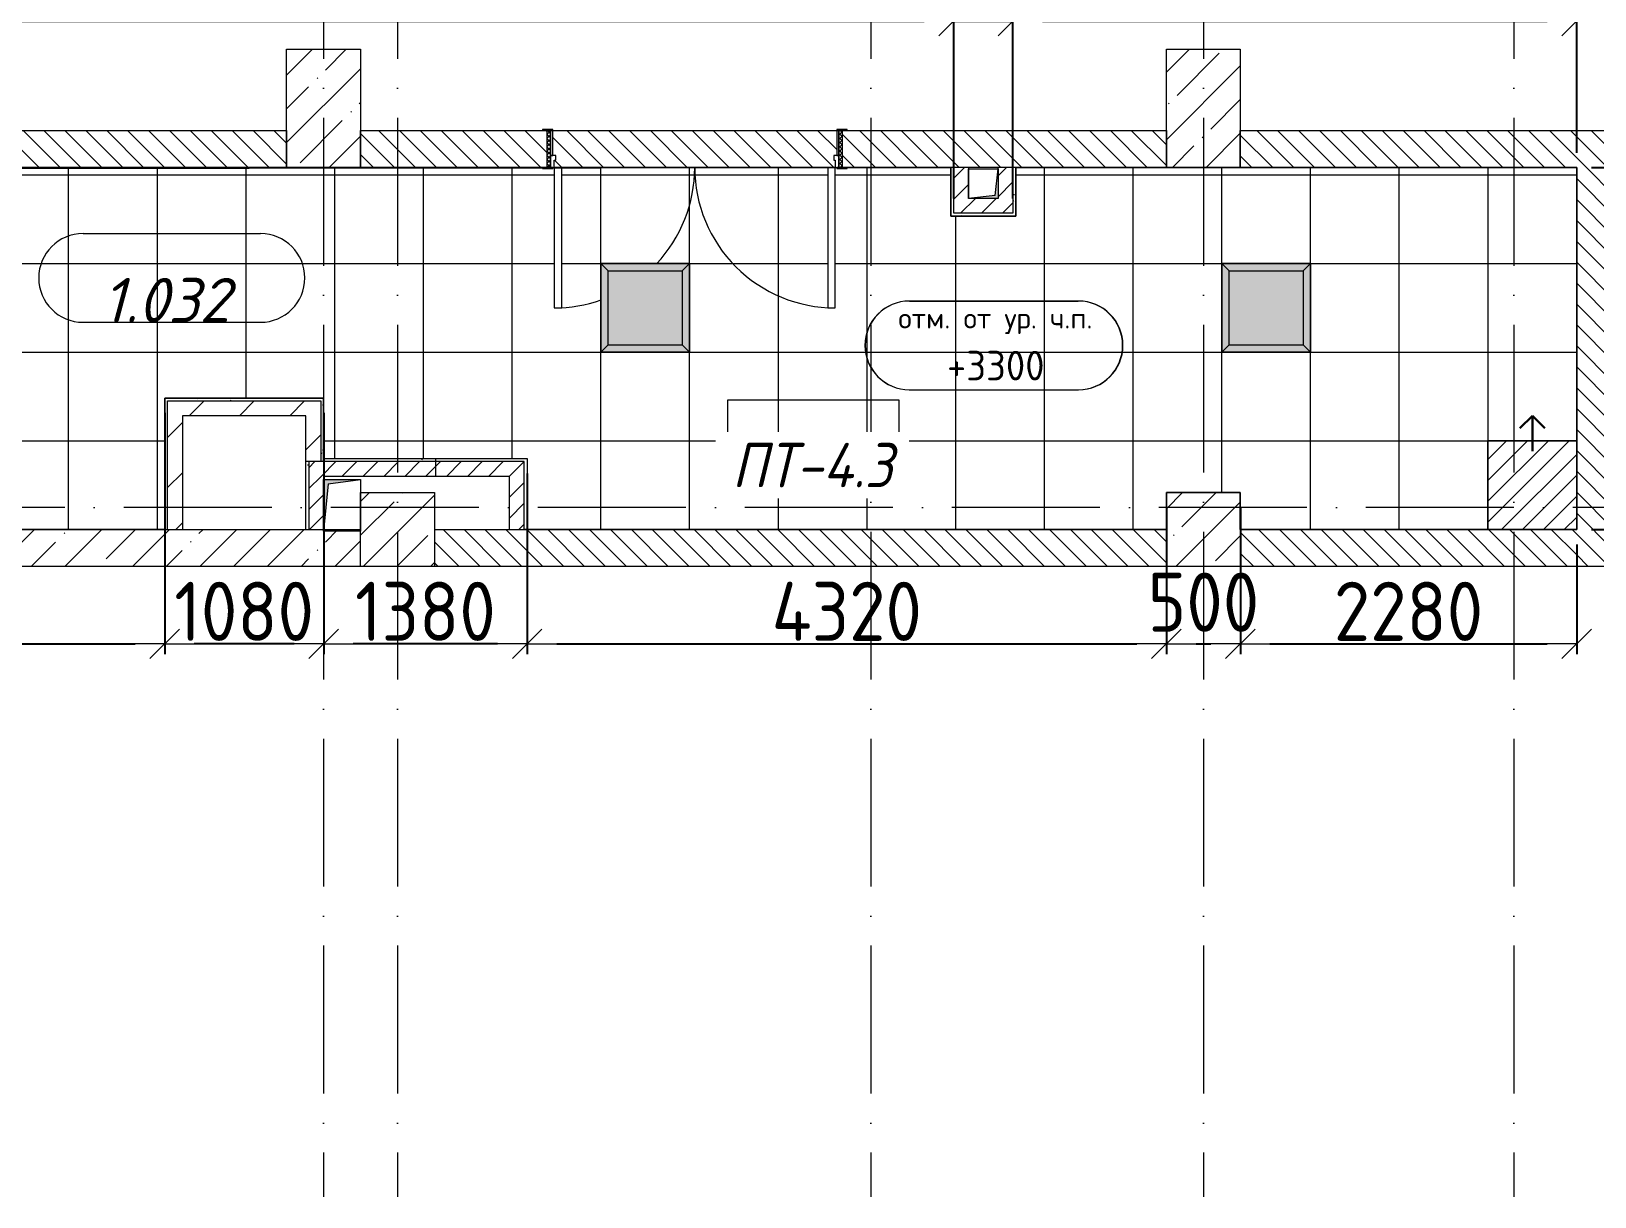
# Model space of a CAD drawing. Header units: millimetres. Extents: x -537608 to 253996, y -217170 to 186033.
# Drawn here: x 238101 to 248676, y 104415 to 112301 of the extents above; entities that cross this region are included whole.
import ezdxf

# ---------------------------------------------------------------- set-up
doc = ezdxf.new("R2010")
doc.units = ezdxf.units.MM
doc.linetypes.add('50_200_ШТРИХ_1Т_ш5_п1_п1_', pattern=[1400, 1000, -200, 0, -200])
doc.linetypes.add('IMPORT-Разомкнутая', pattern=[211666.660309, 126999.998093, -84666.662216])
for name, color, linetype, lineweight, true_color in [('A-AREA-IDEN-1', 7, 'Continuous', 9, 0xaaaaaa), ('A-DETL-4', 1, 'Continuous', 30, 0xff0000), ('A-DETL-6', 7, 'Continuous', 9, 0x0070df), ('A-DETL-GENF-1', 7, 'Continuous', 9, 0xffffff), ('A-DETL-GENF-2', 1, 'Continuous', 5, 0xff0000), ('I-WALL-2', 7, 'Continuous', 5, 0x787878), ('M-EQPM-1', 7, 'Continuous', 9, 0xaaaaaa), ('M-EQPM-2', 7, 'Continuous', 9, 0xe2e2e2), ('Оси-3', 7, '50_200_ШТРИХ_1Т_ш5_п1_п1_', 9, 0xaaaaaa)]:
    doc.layers.add(name, color=color, linetype=linetype, lineweight=lineweight, true_color=true_color)
for name, color, linetype, lineweight in [('A-CLNG-IDEN', 7, 'Continuous', 9), ('A-CLNG-PATT', 7, 'Continuous', 9), ('A-DETL-1', 7, 'IMPORT-Разомкнутая', 5), ('A-DETL-5', 7, '50_200_ШТРИХ_1Т_ш5_п1_п1_', 5), ('A-DOOR', 7, 'Continuous', 9), ('A-DOOR-1', 7, 'Continuous', 5), ('A-DOOR-FRAM', 7, 'Continuous', 9), ('A-DOOR-FRAM-1', 7, 'Continuous', 5), ('A-WALL', 7, 'Continuous', 5), ('A-WALL-FNSH-1', 7, 'Continuous', 5), ('I-WALL', 7, 'Continuous', 5), ('S-COLS', 7, 'Continuous', 9), ('S-COLS-1', 7, 'Continuous', 5), ('Размеры', 7, 'Continuous', 15)]:
    doc.layers.add(name, color=color, linetype=linetype, lineweight=lineweight)
doc.styles.add('GOST Common', font='', dxfattribs={"height": 300})
doc.styles.add('ISOCPEUR', font='isocpeur.ttf', dxfattribs={"height": 0.7})
doc.styles.add('ISOCPEUR_I', font='isocpeui.ttf', dxfattribs={"height": 300})
doc.styles.add('ISOCPEUR_I_1', font='isocpeui.ttf', dxfattribs={"width": 0.9, "height": 500})
doc.styles.add('СПДС', font='isocpeur.ttf', dxfattribs={"width": 0.9})
doc.styles.get('GOST Common').set_extended_font_data('GOST Common')
doc.dimstyles.new('Больше Размера А3', dxfattribs={"dimtxt": 400, "dimasz": 200, "dimexe": 70, "dimexo": 100, "dimgap": 20, "dimtad": 1, "dimdec": 0, "dimrnd": 10, "dimzin": 0, "dimdsep": 46, "dimtxsty": 'СПДС', "dimblk": 'ARROWHEAD_6', "dimcen": 1, "dimclrd": 256, "dimclre": 256, "dimclrt": 256, "dimazin": 0, "dimtfac": 1, "dimtdec": 0, "dimtmove": 2, "dimatfit": 3, "dimfxl": 1, "dimtolj": 1, "dimtzin": 0, "dimarcsym": 0})
pattern_1 = [(135, (177078.66, 41498.28), (-70.71068, -70.71068), [])]
pattern_2 = [(45, (177078.66, 41498.28), (-228.0985, 228.0985), []), (45, (177306.76, 41498.28), (-228.0985, 228.0985), [403.225, -80.645, 6.706, -73.939])]
pattern_3 = [(45, (177078.66, 41498.28), (-70.71068, 70.71068), [])]
pattern_4 = [(0, (177078.66, 41498.28), (406.4, 101.6), [6.706, -298.094, 6.706, -298.094, -1625.6]), (0, (177078.66, 41498.28), (406.4, 101.6), [-609.6, 6.706, -602.894, 6.706, -298.094, -711.2]), (0, (177078.66, 41498.28), (406.4, 101.6), [-1524, 6.706, -196.494, 6.706, -501.294]), (120, (177231.06, 41549.08), (-291.18818, 301.15272), [6.706, -298.094, 6.706, -298.094, -1625.6]), (120, (177231.06, 41549.08), (-291.18818, 301.15272), [-609.6, 6.706, -602.894, 6.706, -298.094, -711.2]), (120, (177231.06, 41549.08), (-291.18818, 301.15272), [-1524, 6.706, -196.494, 6.706, -501.294]), (240, (177281.86, 41752.28), (-115.21182, -402.75272), [6.706, -298.094, 6.706, -298.094, -1625.6]), (240, (177281.86, 41752.28), (-115.21182, -402.75272), [-609.6, 6.706, -602.894, 6.706, -298.094, -711.2]), (240, (177281.86, 41752.28), (-115.21182, -402.75272), [-1524, 6.706, -196.494, 6.706, -501.294])]
pattern_5 = [(45, (177078.66, 41498.28), (-169.7056, 169.7056), [])]

# ---------------------------------------------------------------- blocks, each defined once
blk = doc.blocks.new('110_Дверь_СКБ_2Ст - СОШ_Д-22_1_Дв_2000x2100h_Физкультурный зал_ Зал для хореографии_ Снарядная_ Инвентарная_EI30-25959547-АИ_План потолка_1 этаж')
at = {"layer": 'A-DOOR-FRAM-1'}
h = blk.add_hatch(dxfattribs=at)
h.set_pattern_fill('FP_109', color=256, style=0, pattern_type=2)
h.set_pattern_definition([(45, (-821.384, 189.685), (-14.1421, 14.1421), []), (135, (-821.384, 189.685), (-14.1421, -14.1421), [])])
h.paths.add_polyline_path([(-987.5, 125), (-987.5, -125), (-962.5, -125), (-962.5, 125)])
h = blk.add_hatch(dxfattribs=at)
h.set_pattern_fill('FP_110', color=256, style=0, pattern_type=2)
h.set_pattern_definition([(135, (1301.41, 189.685), (-14.1421, -14.1421), []), (225, (1301.41, 189.685), (14.1421, -14.1421), [])])
h.paths.add_polyline_path([(987.5, 125), (987.5, -125), (1012.5, -125), (1012.5, 125)])
at = {"layer": 'A-DOOR'}
for p, q in [((-937.5, 1075), (-937.5, 125)), ((-887.5, 1075), (-937.5, 1075)), ((-887.5, 125), (-887.5, 1075)), ((962.5, 1075), (912.5, 1075)), ((912.5, 1075), (912.5, 125)), ((962.5, 125), (962.5, 1075)), ((-937.5, 125), (-887.5, 125)), ((912.5, 125), (962.5, 125))]:
    blk.add_line(p, q, dxfattribs=at)
at = {"layer": 'A-DOOR-1'}
for centre, start, end in [((-937.5, 125), 360, 90), ((962.5, 125), 90, 109.43525), ((962.5, 125), 136.72696, 180)]:
    blk.add_arc(centre, 950, start, end, dxfattribs=at)
at = {"layer": 'A-DOOR-FRAM'}
for p, q in [((-947.5, 133), (-1017.5, 133)), ((-1017.5, 133), (-1017.5, 125)), ((-1017.5, 125), (-947.5, 125)), ((-962.5, 125), (-987.5, 125)), ((-987.5, 125), (-987.5, -125)), ((-937.5, 125), (-962.5, 125)), ((-962.5, 125), (-962.5, 45)), ((-962.5, -125), (-962.5, 125)), ((-947.5, 125), (-947.5, 133)), ((-937.5, 75), (-937.5, 125)), ((962.5, 125), (962.5, 75)), ((987.5, 125), (962.5, 125)), ((1042.5, 133), (972.5, 133)), ((972.5, 133), (972.5, 125)), ((972.5, 125), (1042.5, 125)), ((987.5, 45), (987.5, 125)), ((1012.5, 125), (987.5, 125)), ((987.5, 125), (987.5, -125)), ((1012.5, -125), (1012.5, 125)), ((1042.5, 125), (1042.5, 133)), ((-962.5, 45), (-927.5, 45)), ((-947.5, 45), (-962.5, 45)), ((-962.5, 45), (-962.5, -125)), ((-947.5, -125), (-947.5, 45)), ((-927.5, 75), (-937.5, 75)), ((-927.5, 45), (-927.5, 75)), ((962.5, 75), (952.5, 75)), ((952.5, 75), (952.5, 45)), ((952.5, 45), (987.5, 45)), ((987.5, 45), (972.5, 45)), ((972.5, 45), (972.5, -125)), ((987.5, -125), (987.5, 45)), ((-947.5, -125), (-1017.5, -125)), ((-1017.5, -125), (-1017.5, -133)), ((-1017.5, -133), (-947.5, -133)), ((-987.5, -125), (-962.5, -125)), ((-962.5, -125), (-947.5, -125)), ((-947.5, -133), (-947.5, -125)), ((1042.5, -125), (972.5, -125)), ((972.5, -125), (972.5, -133)), ((972.5, -125), (987.5, -125)), ((972.5, -133), (1042.5, -133)), ((987.5, -125), (1012.5, -125)), ((1042.5, -133), (1042.5, -125))]:
    blk.add_line(p, q, dxfattribs=at)
blk = doc.blocks.new('BSC_Колонна _Прямоугольная - 500х500-V297-АИ_План потолка_1 этаж')
at = {"layer": 'S-COLS-1'}
h = blk.add_hatch(dxfattribs=at)
h.set_pattern_fill('FP_188', color=256, style=0, pattern_type=2)
h.set_pattern_definition([(45, (-63500, -67431.04), (-228.0985, 228.0985), []), (45, (-63271.9, -67431.04), (-228.0985, 228.0985), [403.225, -80.645, 6.706, -73.939])])
h.paths.add_polyline_path([(250, -250), (250, 250), (-250, 250), (-250, -250)])
for p, q in [((-250, 250), (250, 250)), ((-250, -250), (-250, 250)), ((250, 250), (250, -250)), ((250, -250), (-250, -250))]:
    blk.add_line(p, q, dxfattribs=at)
blk = doc.blocks.new('Канал вертикальный прямоугольный - Шахта - значок проема-24087354-АИ_План потолка_1 этаж')
at = {"layer": 'M-EQPM-2'}
blk.add_hatch(color=256, dxfattribs=at).paths.add_polyline_path([(10, 100), (-100, 100), (-100, -100), (-80, 80), (100, 100)])
at = {"layer": 'M-EQPM-1'}
for p, q in [((-100, -100), (-100, 100)), ((-100, 100), (100, 100)), ((-80, 80), (-100, -100)), ((-80, 80), (100, 100)), ((100, 100), (100, -100)), ((100, -100), (-100, -100))]:
    blk.add_line(p, q, dxfattribs=at)
blk = doc.blocks.new('Канал вертикальный прямоугольный - Шахта - значок проема-24087384-АИ_План потолка_1 этаж')
at = {"layer": 'M-EQPM-2'}
blk.add_hatch(color=256, dxfattribs=at).paths.add_polyline_path([(-125, -175), (-95, 145), (125, 175), (-125, 175), (-125, -165)])
at = {"layer": 'M-EQPM-1'}
for p, q in [((-125, -175), (-125, 175)), ((-125, 175), (125, 175)), ((-95, 145), (-125, -175)), ((-95, 145), (125, 175)), ((125, 175), (125, -175)), ((125, -175), (-125, -175))]:
    blk.add_line(p, q, dxfattribs=at)
blk = doc.blocks.new('BSC_Колонна _Прямоугольная - 500х500-V395-АИ_План потолка_1 этаж')
at = {"layer": 'S-COLS-1'}
h = blk.add_hatch(dxfattribs=at)
h.set_pattern_fill('FP_253', color=256, style=0, pattern_type=2)
h.set_pattern_definition([(45, (-68950, -67430.7), (-228.0985, 228.0985), []), (45, (-68721.9, -67430.7), (-228.0985, 228.0985), [403.225, -80.645, 6.706, -73.939])])
h.paths.add_polyline_path([(250, -250), (250, 250), (-250, 250), (-250, -250)])
for p, q in [((-250, 250), (250, 250)), ((-250, -250), (-250, 250)), ((250, 250), (250, -250)), ((250, -250), (-250, -250))]:
    blk.add_line(p, q, dxfattribs=at)
blk = doc.blocks.new('AAR_СКБ_Марка_помещения_1_5 ммп - Номер-27962133-АИ_План потолка_1 этаж')
at = {"layer": 'A-AREA-IDEN-1'}
for p, q in [((-2.987, 3), (3.013, 3)), ((-2.987, 0), (3.013, 0))]:
    blk.add_line(p, q, dxfattribs=at)
for centre, start, end in [((-2.987, 1.5), 90, 270), ((3.013, 1.5), 270, 90)]:
    blk.add_arc(centre, 1.5, start, end, dxfattribs=at)
blk = doc.blocks.new('Марка потолка__Высота от уровня_ - Марка потолка__Высота от уровня_-28029751-АИ_План потолка_1 этаж')
at = {"layer": 'A-CLNG-IDEN'}
for p, q in [((2.716, 2.07), (-3.008, 2.07)), ((-3.002, 2.07), (2.706, 2.07)), ((-3.008, -0.93), (2.716, -0.93)), ((-3.002, -0.93), (2.706, -0.93))]:
    blk.add_line(p, q, dxfattribs=at)
for centre, start, end in [((-3.008, 0.57), 90, 270), ((-3.002, 0.57), 90, 270), ((2.706, 0.57), 270, 90), ((2.716, 0.57), 270, 90)]:
    blk.add_arc(centre, 1.5, start, end, dxfattribs=at)
at = {"layer": 'A-CLNG-IDEN', "insert": (-3.378, 1.843), "char_height": 0.7, "width": 6.6155, "attachment_point": 1, "line_spacing_factor": 1.139951, "style": 'ISOCPEUR'}
blk.add_mtext('\\pxt18.14286,36.28571,54.42857,72.57143,90.71429,108.85714,127,145.14286,163.28571,181.42857,199.57143,217.71429,235.85714,254,272.14286,290.28571,308.42857,326.57143,344.71429,362.85714,381,399.14286,417.28571,435.42857,453.57143,471.71429,489.85714,508,526.14286,544.28571,562.42857,580.57143;{отм. от ур. ч.п.}', dxfattribs=at)
blk = doc.blocks.new('ARROWHEAD_6')
at = {"color": 0, "linetype": 'Continuous'}
for p, q in [((0, 0), (-1, 0)), ((-0.5, -0.5), (0.5, 0.5))]:
    blk.add_line(p, q, dxfattribs=at)
blk = doc.blocks.new('*D159')
at = {"layer": 'Defpoints', "color": 0, "transparency": 16777216}
for p in [(248554, 111379), (249652, 111379), (248554, 108929)]:
    blk.add_point(p, dxfattribs=at)
at = {"layer": 'Размеры', "lineweight": -2, "transparency": 16777216}
for p, q in [((248654, 111379), (249722, 111379)), ((249652, 109129), (249652, 111179)), ((248654, 108929), (249722, 108929))]:
    blk.add_line(p, q, dxfattribs=at)
at = {"layer": 'Размеры', "lineweight": -2, "transparency": 16777216, "xscale": 200, "yscale": 200, "zscale": 200}
for p, rotation in [((249652, 111379), 90), ((249652, 108929), 270)]:
    blk.add_blockref('ARROWHEAD_6', p, dxfattribs=dict(at, rotation=rotation))
at = {"layer": 'Размеры', "transparency": 16777216, "insert": (249432, 110154), "char_height": 400, "attachment_point": 5, "rotation": 90, "style": 'СПДС'}
blk.add_mtext('\\A1;2450', dxfattribs=at)
blk = doc.blocks.new('*D160')
at = {"layer": 'Defpoints', "color": 0, "transparency": 16777216}
for p in [(244340, 112369), (234829, 111369), (244340, 111369)]:
    blk.add_point(p, dxfattribs=at)
at = {"layer": 'Размеры', "lineweight": -2, "transparency": 16777216}
for p, q in [((234829, 111469), (234829, 112439)), ((244340, 111469), (244340, 112439)), ((235029, 112369), (244140, 112369))]:
    blk.add_line(p, q, dxfattribs=at)
at = {"layer": 'Размеры', "lineweight": -2, "transparency": 16777216, "xscale": 200, "yscale": 200, "zscale": 200, "rotation": 180}
blk.add_blockref('ARROWHEAD_6', (234829, 112369), dxfattribs=at)
at = {"layer": 'Размеры', "lineweight": -2, "transparency": 16777216, "xscale": 200, "yscale": 200, "zscale": 200}
blk.add_blockref('ARROWHEAD_6', (244340, 112369), dxfattribs=at)
at = {"layer": 'Размеры', "transparency": 16777216, "insert": (239585, 112589), "char_height": 400, "attachment_point": 5, "style": 'СПДС'}
blk.add_mtext('\\A1;9510', dxfattribs=at)
blk = doc.blocks.new('*D161')
at = {"layer": 'Defpoints', "color": 0, "transparency": 16777216}
for p in [(244740, 112369), (244340, 111069), (244740, 111069)]:
    blk.add_point(p, dxfattribs=at)
at = {"layer": 'Размеры', "lineweight": -2, "transparency": 16777216}
for p, q in [((244340, 111169), (244340, 112439)), ((244740, 111169), (244740, 112439)), ((244140, 112369), (243940, 112369)), ((244340, 112369), (244740, 112369)), ((244940, 112369), (245140, 112369))]:
    blk.add_line(p, q, dxfattribs=at)
at = {"layer": 'Размеры', "lineweight": -2, "transparency": 16777216, "xscale": 200, "yscale": 200, "zscale": 200}
blk.add_blockref('ARROWHEAD_6', (244340, 112369), dxfattribs=at)
at = {"layer": 'Размеры', "lineweight": -2, "transparency": 16777216, "xscale": 200, "yscale": 200, "zscale": 200, "rotation": 180}
blk.add_blockref('ARROWHEAD_6', (244740, 112369), dxfattribs=at)
at = {"layer": 'Размеры', "transparency": 16777216, "insert": (244540, 112669), "char_height": 400, "attachment_point": 5, "style": 'СПДС'}
blk.add_mtext('\\A1;400', dxfattribs=at)
blk = doc.blocks.new('*D162')
at = {"layer": 'Defpoints', "color": 0, "transparency": 16777216}
for p in [(248554, 112369), (248554, 111379), (244740, 111069)]:
    blk.add_point(p, dxfattribs=at)
at = {"layer": 'Размеры', "lineweight": -2, "transparency": 16777216}
for p, q in [((244740, 111169), (244740, 112439)), ((248554, 111479), (248554, 112439)), ((244940, 112369), (248354, 112369))]:
    blk.add_line(p, q, dxfattribs=at)
at = {"layer": 'Размеры', "lineweight": -2, "transparency": 16777216, "xscale": 200, "yscale": 200, "zscale": 200, "rotation": 180}
blk.add_blockref('ARROWHEAD_6', (244740, 112369), dxfattribs=at)
at = {"layer": 'Размеры', "lineweight": -2, "transparency": 16777216, "xscale": 200, "yscale": 200, "zscale": 200}
blk.add_blockref('ARROWHEAD_6', (248554, 112369), dxfattribs=at)
at = {"layer": 'Размеры', "transparency": 16777216, "insert": (246647, 112589), "char_height": 400, "attachment_point": 5, "style": 'СПДС'}
blk.add_mtext('\\A1;3810', dxfattribs=at)
blk = doc.blocks.new('*D165')
at = {"layer": 'Defpoints', "color": 0, "transparency": 16777216}
for p in [(239004, 109819), (235249, 109559), (239004, 108156)]:
    blk.add_point(p, dxfattribs=at)
at = {"layer": 'Размеры', "lineweight": -2, "transparency": 16777216}
for p, q in [((239004, 109719), (239004, 108086)), ((235249, 109459), (235249, 108086)), ((235449, 108156), (238804, 108156))]:
    blk.add_line(p, q, dxfattribs=at)
at = {"layer": 'Размеры', "lineweight": -2, "transparency": 16777216, "xscale": 200, "yscale": 200, "zscale": 200, "rotation": 180}
blk.add_blockref('ARROWHEAD_6', (235249, 108156), dxfattribs=at)
at = {"layer": 'Размеры', "lineweight": -2, "transparency": 16777216, "xscale": 200, "yscale": 200, "zscale": 200}
blk.add_blockref('ARROWHEAD_6', (239004, 108156), dxfattribs=at)
at = {"layer": 'Размеры', "transparency": 16777216, "insert": (237126, 108376), "char_height": 400, "attachment_point": 5, "style": 'СПДС'}
blk.add_mtext('\\A1;3760', dxfattribs=at)
blk = doc.blocks.new('*D166')
at = {"layer": 'Defpoints', "color": 0, "transparency": 16777216}
for p in [(239004, 109819), (240079, 109819), (239004, 108156)]:
    blk.add_point(p, dxfattribs=at)
at = {"layer": 'Размеры', "lineweight": -2, "transparency": 16777216}
for p, q in [((239004, 109719), (239004, 108086)), ((240079, 109719), (240079, 108086)), ((239879, 108156), (239204, 108156))]:
    blk.add_line(p, q, dxfattribs=at)
at = {"layer": 'Размеры', "lineweight": -2, "transparency": 16777216, "xscale": 200, "yscale": 200, "zscale": 200, "rotation": 180}
blk.add_blockref('ARROWHEAD_6', (239004, 108156), dxfattribs=at)
at = {"layer": 'Размеры', "lineweight": -2, "transparency": 16777216, "xscale": 200, "yscale": 200, "zscale": 200}
blk.add_blockref('ARROWHEAD_6', (240079, 108156), dxfattribs=at)
at = {"layer": 'Размеры', "transparency": 16777216, "insert": (239541, 108376), "char_height": 400, "attachment_point": 5, "style": 'СПДС'}
blk.add_mtext('\\A1;1080', dxfattribs=at)
blk = doc.blocks.new('*D167')
at = {"layer": 'Defpoints', "color": 0, "transparency": 16777216}
for p in [(240079, 109409), (241455, 109409), (240079, 108156)]:
    blk.add_point(p, dxfattribs=at)
at = {"layer": 'Размеры', "lineweight": -2, "transparency": 16777216}
for p, q in [((240079, 109309), (240079, 108086)), ((241455, 109309), (241455, 108086)), ((241255, 108156), (240279, 108156))]:
    blk.add_line(p, q, dxfattribs=at)
at = {"layer": 'Размеры', "lineweight": -2, "transparency": 16777216, "xscale": 200, "yscale": 200, "zscale": 200, "rotation": 180}
blk.add_blockref('ARROWHEAD_6', (240079, 108156), dxfattribs=at)
at = {"layer": 'Размеры', "lineweight": -2, "transparency": 16777216, "xscale": 200, "yscale": 200, "zscale": 200}
blk.add_blockref('ARROWHEAD_6', (241455, 108156), dxfattribs=at)
at = {"layer": 'Размеры', "transparency": 16777216, "insert": (240767, 108376), "char_height": 400, "attachment_point": 5, "style": 'СПДС'}
blk.add_mtext('\\A1;1380', dxfattribs=at)
blk = doc.blocks.new('*D168')
at = {"layer": 'Defpoints', "color": 0, "transparency": 16777216}
for p in [(241455, 108929), (245779, 108929), (245779, 108156)]:
    blk.add_point(p, dxfattribs=at)
at = {"layer": 'Размеры', "lineweight": -2, "transparency": 16777216}
for p, q in [((241455, 108829), (241455, 108086)), ((245779, 108829), (245779, 108086)), ((241655, 108156), (245579, 108156))]:
    blk.add_line(p, q, dxfattribs=at)
at = {"layer": 'Размеры', "lineweight": -2, "transparency": 16777216, "xscale": 200, "yscale": 200, "zscale": 200, "rotation": 180}
blk.add_blockref('ARROWHEAD_6', (241455, 108156), dxfattribs=at)
at = {"layer": 'Размеры', "lineweight": -2, "transparency": 16777216, "xscale": 200, "yscale": 200, "zscale": 200}
blk.add_blockref('ARROWHEAD_6', (245779, 108156), dxfattribs=at)
at = {"layer": 'Размеры', "transparency": 16777216, "insert": (243617, 108376), "char_height": 400, "attachment_point": 5, "style": 'СПДС'}
blk.add_mtext('\\A1;4320', dxfattribs=at)
blk = doc.blocks.new('*D169')
at = {"layer": 'Defpoints', "color": 0, "transparency": 16777216}
for p in [(245779, 109179), (246279, 109179), (246279, 108156)]:
    blk.add_point(p, dxfattribs=at)
at = {"layer": 'Размеры', "lineweight": -2, "transparency": 16777216}
for p, q in [((245779, 109079), (245779, 108086)), ((246279, 109079), (246279, 108086)), ((245979, 108156), (246079, 108156))]:
    blk.add_line(p, q, dxfattribs=at)
at = {"layer": 'Размеры', "lineweight": -2, "transparency": 16777216, "xscale": 200, "yscale": 200, "zscale": 200, "rotation": 180}
blk.add_blockref('ARROWHEAD_6', (245779, 108156), dxfattribs=at)
at = {"layer": 'Размеры', "lineweight": -2, "transparency": 16777216, "xscale": 200, "yscale": 200, "zscale": 200}
blk.add_blockref('ARROWHEAD_6', (246279, 108156), dxfattribs=at)
at = {"layer": 'Размеры', "transparency": 16777216, "insert": (246029, 108438), "char_height": 400, "attachment_point": 5, "style": 'СПДС'}
blk.add_mtext('\\A1;500', dxfattribs=at)
blk = doc.blocks.new('*D170')
at = {"layer": 'Defpoints', "color": 0, "transparency": 16777216}
for p in [(246279, 109179), (248554, 108929), (248554, 108156)]:
    blk.add_point(p, dxfattribs=at)
at = {"layer": 'Размеры', "lineweight": -2, "transparency": 16777216}
for p, q in [((246279, 109079), (246279, 108086)), ((248554, 108829), (248554, 108086)), ((246479, 108156), (248354, 108156))]:
    blk.add_line(p, q, dxfattribs=at)
at = {"layer": 'Размеры', "lineweight": -2, "transparency": 16777216, "xscale": 200, "yscale": 200, "zscale": 200, "rotation": 180}
blk.add_blockref('ARROWHEAD_6', (246279, 108156), dxfattribs=at)
at = {"layer": 'Размеры', "lineweight": -2, "transparency": 16777216, "xscale": 200, "yscale": 200, "zscale": 200}
blk.add_blockref('ARROWHEAD_6', (248554, 108156), dxfattribs=at)
at = {"layer": 'Размеры', "transparency": 16777216, "insert": (247416, 108376), "char_height": 400, "attachment_point": 5, "style": 'СПДС'}
blk.add_mtext('\\A1;2280', dxfattribs=at)

msp = doc.modelspace()

# ---------------------------------------------------------------- hatches: boundary and pattern name
at = {"layer": 'A-CLNG-PATT'}
h = msp.add_hatch(dxfattribs=at)
h.set_pattern_fill('FP_322', color=256, style=0, pattern_type=2)
h.set_pattern_definition([(0, (241953.66, 109529.3), (0, -600), []), (270, (241953.66, 109529.3), (-600, -4e-14), [])])
h.paths.add_polyline_path([(235801.6697, 108929.3258), (239003.6584, 108929.3258), (239003.6584, 109819.3258), (240078.6584, 109819.3258), (240078.6584, 109409.3258), (241454.7194, 109409.3258), (241455.189, 108929.3258), (245778.6584, 108929.3258), (245778.6584, 109178.9783), (246278.6584, 109178.9783), (246278.6584, 108929.3258), (248553.6584, 108929.3258), (248553.6584, 111378.9783), (244760.3938, 111378.9783), (244760.3938, 111049.3258), (244320.3938, 111049.3258), (244320.3938, 111378.9783), (243618.6584, 111378.9783), (243618.6584, 111370.9783), (243548.6584, 111370.9783), (243548.6584, 111378.9783), (243538.6584, 111378.9783), (243538.6584, 110428.9783), (243488.6584, 110428.9783), (243488.6584, 111378.9783), (241688.6584, 111378.9783), (241688.6584, 110428.9783), (241638.6584, 110428.9783), (241638.6584, 111378.9783), (241628.6584, 111378.9783), (241628.6584, 111370.9783), (241558.6584, 111370.9783), (241558.6584, 111378.9783), (241454.7194, 111378.9783), (240714.7194, 111378.9783), (234828.6584, 111378.9783), (234828.6584, 109559.3258), (235248.6584, 109559.3258), (235248.6584, 108929.3258)])
h.paths.add_polyline_path([(246278.6584, 110129.3258), (246153.6584, 110129.3258), (246153.6584, 110729.3258), (246753.6584, 110729.3258), (246753.6584, 110129.3258)], flags=16)
h.paths.add_polyline_path([(242553.6584, 110129.3258), (241953.6584, 110129.3258), (241953.6584, 110729.3258), (242553.6584, 110729.3258), (242553.6584, 110244.7092)], flags=16)
h.paths.add_polyline_path([(237753.6584, 110129.3258), (237153.6584, 110129.3258), (237153.6584, 110729.3258), (237753.6584, 110729.3258), (237753.6584, 110286.2876)], flags=16)
at = {"layer": 'A-DETL-GENF-1'}
for points in [[(241953.6584, 110129.3258), (242553.6584, 110129.3258), (242553.6584, 110729.3258), (241953.6584, 110729.3258), (241953.6584, 110317.9973)], [(246753.6584, 110129.3258), (246753.6584, 110729.3258), (246153.6584, 110729.3258), (246153.6584, 110129.3258), (246278.6584, 110129.3258)]]:
    msp.add_hatch(color=256, dxfattribs=at).paths.add_polyline_path(points)
at = {"layer": 'A-DETL-GENF-2'}
h = msp.add_hatch(dxfattribs=at)
h.set_pattern_fill('FP_4', color=256, style=0, pattern_type=2)
h.set_pattern_definition(pattern_3)
h.paths.add_polyline_path([(248553.6584, 108929.3258), (248553.6584, 109529.3258), (247953.6584, 109529.3258), (247953.6584, 108929.3258)])
at = {"layer": 'A-WALL'}
h = msp.add_hatch(dxfattribs=at)
h.set_pattern_fill('FP_1', color=256, style=0, pattern_type=2)
h.set_pattern_definition(pattern_2)
h.paths.add_polyline_path([(235801.6697, 108679.3258), (240328.6584, 108679.3258), (240328.6584, 108929.3258), (240079.5591, 108928.4251), (240078.6584, 108929.3258), (234703.6584, 108929.3258), (234703.6584, 108679.3258), (235266.1439, 108679.3258)])
at = {"layer": 'I-WALL'}
h = msp.add_hatch(dxfattribs=at)
h.set_pattern_fill('FP_2', color=256, style=0, pattern_type=2)
h.set_pattern_definition(pattern_1)
h.paths.add_polyline_path([(241092.909, 111378.9783), (241588.6584, 111378.9783), (241588.6584, 111628.9783), (240328.6584, 111628.9783), (240328.6584, 111378.9783), (240714.7194, 111378.9783)])
h.paths.add_polyline_path([(235248.6584, 111378.9783), (239828.6584, 111378.9783), (239828.6584, 111628.9783), (234838.6584, 111628.9783), (234838.6584, 111378.9783)])
h.paths.add_polyline_path([(248559.5077, 111378.9783), (248803.6584, 111378.9783), (248803.6584, 111628.9783), (246278.6584, 111628.9783), (246278.6584, 111378.9783), (248553.6584, 111378.9783)])
h.paths.add_polyline_path([(244740.3938, 111378.9783), (245778.6584, 111378.9783), (245778.6584, 111628.9783), (243588.6584, 111628.9783), (243588.6584, 111378.9783), (244640.3938, 111378.9783)])
h.paths.add_polyline_path([(241638.6584, 111378.9783), (243538.6584, 111378.9783), (243538.6584, 111428.9783), (243528.6584, 111428.9783), (243528.6584, 111458.9783), (243548.6584, 111458.9783), (243548.6584, 111628.9783), (241628.6584, 111628.9783), (241628.6584, 111458.9783), (241648.6584, 111458.9783), (241648.6584, 111428.9783), (241638.6584, 111428.9783), (241638.6584, 111392.0524)])
h = msp.add_hatch(dxfattribs=at)
h.set_pattern_fill('FP_4', color=256, style=0, pattern_type=2)
h.set_pattern_definition(pattern_3)
h.paths.add_polyline_path([(244340.3938, 111169.3258), (244440.3938, 111169.3258), (244440.3938, 111378.9783), (244340.3938, 111377.7257), (244340.3938, 111189.3258)])
h = msp.add_hatch(dxfattribs=at)
h.set_pattern_fill('FP_4', color=256, style=0, pattern_type=2)
h.set_pattern_definition(pattern_3)
h.paths.add_polyline_path([(244695.0627, 111169.3258), (244740.3938, 111169.3258), (244740.3938, 111378.9783), (244640.3938, 111378.9783), (244640.3938, 111169.3258), (244662.9831, 111169.3258)])
h = msp.add_hatch(dxfattribs=at)
h.set_pattern_fill('FP_2', color=256, style=0, pattern_type=2)
h.set_pattern_definition(pattern_1)
h.paths.add_polyline_path([(248559.5077, 108679.3258), (248803.6584, 108679.3258), (248803.6584, 111378.9783), (248553.6584, 111378.9783), (248553.6584, 108679.3258)])
h = msp.add_hatch(dxfattribs=at)
h.set_pattern_fill('FP_4', color=256, style=0, pattern_type=2)
h.set_pattern_definition(pattern_3)
h.paths.add_polyline_path([(244355.341, 111069.3258), (244740.3938, 111069.3258), (244740.3938, 111169.3258), (244340.3938, 111169.3258), (244340.3938, 111069.3258)])
h = msp.add_hatch(dxfattribs=at)
h.set_pattern_fill('FP_5', color=256, style=0, pattern_type=2)
h.set_pattern_definition(pattern_5)
h.paths.add_polyline_path([(239123.6584, 108929.3258), (239123.6584, 109799.3258), (239023.6584, 109799.3258), (239023.6584, 108929.3258)])
h = msp.add_hatch(dxfattribs=at)
h.set_pattern_fill('FP_5', color=256, style=0, pattern_type=2)
h.set_pattern_definition(pattern_5)
h.paths.add_polyline_path([(239958.6584, 109699.3258), (239958.6584, 109799.3258), (239123.6584, 109799.3258), (239123.6584, 109699.3258)])
h = msp.add_hatch(dxfattribs=at)
h.set_pattern_fill('FP_5', color=256, style=0, pattern_type=2)
h.set_pattern_definition(pattern_5)
h.paths.add_polyline_path([(239958.6584, 109389.3258), (240058.6584, 109389.3258), (240058.6584, 109799.3258), (239958.6584, 109799.3258), (239958.6584, 109409.3258)])
h = msp.add_hatch(dxfattribs=at)
h.set_pattern_fill('FP_4', color=256, style=0, pattern_type=2)
h.set_pattern_definition(pattern_3)
h.paths.add_polyline_path([(240058.6584, 109289.3258), (240834.7194, 109289.3258), (240834.7194, 109389.3258), (239978.6584, 109389.3258), (239978.6584, 109289.3258), (240054.2824, 109289.3258)])
h = msp.add_hatch(dxfattribs=at)
h.set_pattern_fill('FP_4', color=256, style=0, pattern_type=2)
h.set_pattern_definition(pattern_3)
h.paths.add_polyline_path([(240834.7194, 109289.3258), (241434.7194, 109289.3258), (241434.7194, 109389.3258), (240834.7194, 109389.3258)])
h = msp.add_hatch(dxfattribs=at)
h.set_pattern_fill('FP_4', color=256, style=0, pattern_type=2)
h.set_pattern_definition(pattern_3)
h.paths.add_polyline_path([(239978.6584, 108929.3258), (240078.6584, 108929.3258), (240078.6584, 109289.3258), (239978.6584, 109289.3258), (239978.6584, 108986.0119)])
h = msp.add_hatch(dxfattribs=at)
h.set_pattern_fill('FP_4', color=256, style=0, pattern_type=2)
h.set_pattern_definition(pattern_3)
h.paths.add_polyline_path([(241434.7194, 108929.3258), (241434.7194, 109289.3258), (241334.7194, 109289.3258), (241334.7194, 108929.3258)])
h = msp.add_hatch(dxfattribs=at)
h.set_pattern_fill('FP_2', color=256, style=0, pattern_type=2)
h.set_pattern_definition(pattern_1)
h.paths.add_polyline_path([(245778.6584, 108679.3258), (245778.4194, 108929.3258), (240828.6584, 108928.9783), (240828.6584, 108679.3258), (244320.3938, 108679.3258)])
h.paths.add_polyline_path([(248553.6584, 108679.3258), (248553.6584, 108929.3258), (246278.6584, 108929.3258), (246278.6584, 108679.3258)])
at = {"layer": 'I-WALL-2'}
h = msp.add_hatch(dxfattribs=at)
h.set_pattern_fill('FP_3', color=256, style=0, pattern_type=2)
h.set_pattern_definition(pattern_4)
h.paths.add_polyline_path([(244320.3938, 111069.3258), (244340.3938, 111069.3258), (244340.3938, 111378.9783), (244320.3938, 111378.9783), (244320.3938, 111070.2782)])
h = msp.add_hatch(dxfattribs=at)
h.set_pattern_fill('FP_3', color=256, style=0, pattern_type=2)
h.set_pattern_definition(pattern_4)
h.paths.add_polyline_path([(244749.5052, 111069.3258), (244760.3938, 111069.3258), (244760.3938, 111378.9783), (244740.3938, 111378.9783), (244740.3938, 111069.3258), (244744.1586, 111069.3258)])
h = msp.add_hatch(dxfattribs=at)
h.set_pattern_fill('FP_3', color=256, style=0, pattern_type=2)
h.set_pattern_definition(pattern_4)
h.paths.add_polyline_path([(244760.3938, 111049.3258), (244760.3938, 111069.3258), (244320.3938, 111069.3258), (244320.3938, 111049.3258), (244740.3938, 111049.3258)])
h = msp.add_hatch(dxfattribs=at)
h.set_pattern_fill('FP_3', color=256, style=0, pattern_type=2)
h.set_pattern_definition(pattern_4)
h.paths.add_polyline_path([(239023.6584, 108929.3258), (239023.6584, 109819.3258), (239003.6584, 109819.3258), (239003.6584, 108929.3258)])
h = msp.add_hatch(dxfattribs=at)
h.set_pattern_fill('FP_3', color=256, style=0, pattern_type=2)
h.set_pattern_definition(pattern_4)
h.paths.add_polyline_path([(239958.6584, 109799.3258), (240058.6584, 109799.3258), (240057.6328, 109819.3258), (239023.6584, 109819.3258), (239023.6584, 109799.3258), (239123.6584, 109799.3258)])
h = msp.add_hatch(dxfattribs=at)
h.set_pattern_fill('FP_3', color=256, style=0, pattern_type=2)
h.set_pattern_definition(pattern_4)
h.paths.add_polyline_path([(240078.6584, 109409.3258), (240078.6584, 109819.3258), (240058.6584, 109819.3258), (240058.6584, 109409.3258)])
h = msp.add_hatch(dxfattribs=at)
h.set_pattern_fill('FP_3', color=256, style=0, pattern_type=2)
h.set_pattern_definition(pattern_4)
h.paths.add_polyline_path([(239978.6584, 108929.3258), (239978.6584, 109389.3258), (239958.6584, 109389.3258), (239958.6584, 108929.3258)])
h = msp.add_hatch(dxfattribs=at)
h.set_pattern_fill('FP_3', color=256, style=0, pattern_type=2)
h.set_pattern_definition(pattern_4)
h.paths.add_polyline_path([(240078.6584, 109389.3258), (240834.7194, 109389.3258), (240834.7194, 109409.3258), (240058.6584, 109409.3258), (240058.6584, 109389.3258), (240065.555, 109389.3258)])
at = {"layer": 'S-COLS-1'}
h = msp.add_hatch(dxfattribs=at)
h.set_pattern_fill('FP_1', color=256, style=0, pattern_type=2)
h.set_pattern_definition(pattern_2)
h.paths.add_polyline_path([(240054.2824, 111378.9783), (240328.6584, 111378.9783), (240328.6584, 112178.9783), (239828.6584, 112178.9783), (239828.6584, 111378.9783)])
h = msp.add_hatch(dxfattribs=at)
h.set_pattern_fill('FP_1', color=256, style=0, pattern_type=2)
h.set_pattern_definition(pattern_2)
h.paths.add_polyline_path([(246278.6584, 111378.9783), (246278.6584, 112178.9783), (245778.6584, 112178.9783), (245778.6584, 111378.9783)])

# ---------------------------------------------------------------- linework, layer by layer
at = {"layer": 'A-CLNG-IDEN', "flags": 128}
msp.add_lwpolyline([(242812.407, 109806.3416), (243968.007, 109806.3416), (243968.007, 109224.3416), (242812.407, 109224.3416)], close=True, dxfattribs=at)
at = {"layer": 'A-DETL-1'}
for p, q in [((242553.6584, 110729.3258), (241953.6584, 110729.3258)), ((241953.6584, 110729.3258), (241953.6584, 110129.3258)), ((242553.6584, 110129.3258), (242553.6584, 110729.3258)), ((246753.6584, 110729.3258), (246153.6584, 110729.3258)), ((246153.6584, 110729.3258), (246153.6584, 110129.3258)), ((246753.6584, 110129.3258), (246753.6584, 110729.3258)), ((241953.6584, 110129.3258), (242553.6584, 110129.3258)), ((246153.6584, 110129.3258), (246753.6584, 110129.3258)), ((247953.6584, 109529.3258), (247953.6584, 108929.3258)), ((248553.6584, 109529.3258), (247953.6584, 109529.3258)), ((248553.6584, 108929.3258), (248553.6584, 109529.3258)), ((247953.6584, 108929.3258), (248553.6584, 108929.3258))]:
    msp.add_line(p, q, dxfattribs=at)
at = {"layer": 'A-DETL-4'}
for p, q in [((248253.6584, 109699.0314), (248168.8056, 109614.1786)), ((248253.6584, 109459.0314), (248253.6584, 109699.0314)), ((248253.6584, 109699.0314), (248338.5112, 109614.1786))]:
    msp.add_line(p, q, dxfattribs=at)
at = {"layer": 'A-DETL-5'}
for p, q in [((247953.6584, 108929.3258), (247953.6584, 109529.3258)), ((247953.6584, 109529.3258), (248553.6584, 109529.3258)), ((248553.6584, 109529.3258), (248553.6584, 108929.3258)), ((248553.6584, 108929.3258), (247953.6584, 108929.3258))]:
    msp.add_line(p, q, dxfattribs=at)
at = {"layer": 'A-DETL-6', "color": 18, "true_color": 0x000000}
for p, q in [((241953.6584, 110129.3258), (241953.6584, 110729.3258)), ((241953.6584, 110729.3258), (242553.6584, 110729.3258)), ((242003.6584, 110679.3258), (241953.6584, 110729.3258)), ((242503.6584, 110679.3258), (242553.6584, 110729.3258)), ((242553.6584, 110729.3258), (242553.6584, 110129.3258)), ((246153.6584, 110129.3258), (246153.6584, 110729.3258)), ((246153.6584, 110729.3258), (246753.6584, 110729.3258)), ((246203.6584, 110679.3258), (246153.6584, 110729.3258)), ((246703.6584, 110679.3258), (246753.6584, 110729.3258)), ((246753.6584, 110729.3258), (246753.6584, 110129.3258)), ((242003.6584, 110679.3258), (242503.6584, 110679.3258)), ((242003.6584, 110179.3258), (242003.6584, 110679.3258)), ((242503.6584, 110679.3258), (242503.6584, 110179.3258)), ((246203.6584, 110679.3258), (246703.6584, 110679.3258)), ((246203.6584, 110179.3258), (246203.6584, 110679.3258)), ((246703.6584, 110679.3258), (246703.6584, 110179.3258)), ((241953.6584, 110129.3258), (242003.6584, 110179.3258)), ((242553.6584, 110129.3258), (241953.6584, 110129.3258)), ((242003.6584, 110179.3258), (242503.6584, 110179.3258)), ((242503.6584, 110179.3258), (242553.6584, 110129.3258)), ((246153.6584, 110129.3258), (246203.6584, 110179.3258)), ((246753.6584, 110129.3258), (246153.6584, 110129.3258)), ((246203.6584, 110179.3258), (246703.6584, 110179.3258)), ((246703.6584, 110179.3258), (246753.6584, 110129.3258))]:
    msp.add_line(p, q, dxfattribs=at)
at = {"layer": 'A-WALL'}
for p, q in [((234328.6584, 111628.9783), (239828.6584, 111628.9783)), ((239828.6584, 111628.9783), (239828.6584, 111378.9783)), ((240328.6584, 111628.9783), (241558.6584, 111628.9783)), ((240328.6584, 111378.9783), (240328.6584, 111628.9783)), ((241628.6584, 111628.9783), (243548.6584, 111628.9783)), ((243618.6584, 111628.9783), (245778.6584, 111628.9783)), ((245778.6584, 111628.9783), (245778.6584, 111378.9783)), ((246278.6584, 111628.9783), (248803.6584, 111628.9783)), ((246278.6584, 111378.9783), (246278.6584, 111628.9783)), ((239828.6584, 111378.9783), (234328.6584, 111378.9783)), ((241558.6584, 111378.9783), (240328.6584, 111378.9783)), ((243488.6584, 111378.9783), (241688.6584, 111378.9783)), ((245778.6584, 111378.9783), (243618.6584, 111378.9783)), ((244340.3938, 111069.3258), (244340.3938, 111378.9783)), ((244740.3938, 111378.9783), (244740.3938, 111069.3258)), ((248553.6584, 111378.9783), (246278.6584, 111378.9783)), ((248553.6584, 108929.3258), (248553.6584, 111378.9783)), ((244740.3938, 111069.3258), (244340.3938, 111069.3258)), ((239023.6584, 108929.3258), (239023.6584, 109799.3258)), ((239023.6584, 109799.3258), (240058.6584, 109799.3258)), ((240058.6584, 109799.3258), (240058.6584, 109389.3258)), ((241434.7194, 109389.3258), (239958.6584, 109389.3258)), ((239978.6584, 109389.3258), (239978.6584, 108929.3258)), ((241434.7194, 108929.3258), (241434.7194, 109389.3258)), ((234828.6584, 108929.3258), (240078.6584, 108929.3258)), ((240079.6436, 108929.3258), (240328.6584, 108929.3258)), ((240828.6584, 108929.3258), (245778.6584, 108929.3258)), ((246278.6584, 108929.3258), (248553.6584, 108929.3258)), ((240328.6584, 108679.3258), (232468.5478, 108679.3258)), ((245778.6584, 108679.3258), (240828.6584, 108679.3258)), ((248803.6584, 108679.3258), (246278.6584, 108679.3258))]:
    msp.add_line(p, q, dxfattribs=at)
at = {"layer": 'A-WALL-FNSH-1'}
for p, q in [((244320.3938, 111049.3258), (244320.3938, 111378.9783)), ((244440.3938, 111378.9783), (244440.3938, 111169.3258)), ((244640.3938, 111369.3258), (244640.3938, 111378.9783)), ((244760.3938, 111378.9783), (244760.3938, 111049.3258)), ((244760.3938, 111049.3258), (244320.3938, 111049.3258)), ((239003.6584, 108929.3258), (239003.6584, 109819.3258)), ((239003.6584, 109819.3258), (240078.6584, 109819.3258)), ((240078.6584, 109819.3258), (240078.6584, 109409.3258)), ((239123.6584, 109699.3258), (239123.6584, 108929.3258)), ((239958.6584, 109699.3258), (239123.6584, 109699.3258)), ((239958.6584, 108929.3258), (239958.6584, 109699.3258)), ((240078.6584, 109409.3258), (241454.7194, 109409.3258)), ((240834.7194, 109409.3258), (240834.7194, 109289.3258)), ((241454.7194, 109409.3258), (241454.7194, 108929.3258)), ((241334.7194, 109289.3258), (240078.6584, 109289.3258)), ((240078.6584, 109289.3258), (240078.6584, 109268.8171)), ((241334.7194, 108929.3258), (241334.7194, 109289.3258))]:
    msp.add_line(p, q, dxfattribs=at)
at = {"layer": 'S-COLS'}
for p, q in [((239828.6584, 111378.9783), (239828.6584, 111628.9783)), ((240328.6584, 111628.9783), (240328.6584, 111378.9783)), ((245778.6584, 111378.9783), (245778.6584, 111628.9783)), ((246278.6584, 111628.9783), (246278.6584, 111378.9783))]:
    msp.add_line(p, q, dxfattribs=at)
at = {"layer": 'S-COLS-1'}
for p, q in [((239828.6584, 111628.9783), (239828.6584, 112178.9783)), ((239828.6584, 112178.9783), (240328.6584, 112178.9783)), ((240328.6584, 112178.9783), (240328.6584, 111628.9783)), ((245778.6584, 111628.9783), (245778.6584, 112178.9783)), ((245778.6584, 112178.9783), (246278.6584, 112178.9783)), ((246278.6584, 112178.9783), (246278.6584, 111628.9783)), ((240328.6584, 111378.9783), (239828.6584, 111378.9783)), ((246278.6584, 111378.9783), (245778.6584, 111378.9783))]:
    msp.add_line(p, q, dxfattribs=at)
at = {"layer": 'Оси-3'}
for p, q in [((240078.6584, 128515.7545), (240078.6584, 104415.8413)), ((240578.6584, 128515.7545), (240578.6584, 104415.8413)), ((243778.6584, 128515.7545), (243778.6584, 104415.8413)), ((246028.6584, 128515.7545), (246028.6584, 104415.4938)), ((248128.6584, 128515.7545), (248128.6584, 104415.8413)), ((252328.6584, 109079.3258), (224178.4372, 109079.3258))]:
    msp.add_line(p, q, dxfattribs=at)

# ---------------------------------------------------------------- block references
at = {"layer": 'A-AREA-IDEN-1', "xscale": 199.9999999999999, "yscale": 199.9999999999999, "zscale": 199.9999999999999}
msp.add_blockref('AAR_СКБ_Марка_помещения_1_5 ммп - Номер-27962133-АИ_План потолка_1 этаж', (239048.8941, 110331.8004), dxfattribs=at)
at = {"layer": 'A-CLNG-IDEN', "xscale": 199.9999999999999, "yscale": 199.9999999999999, "zscale": 199.9999999999999}
msp.add_blockref('Марка потолка__Высота от уровня_ - Марка потолка__Высота от уровня_-28029751-АИ_План потолка_1 этаж', (244641.5509, 110061.1594), dxfattribs=at)
at = {"layer": 'A-DOOR', "rotation": 180}
msp.add_blockref('110_Дверь_СКБ_2Ст - СОШ_Д-22_1_Дв_2000x2100h_Физкультурный зал_ Зал для хореографии_ Снарядная_ Инвентарная_EI30-25959547-АИ_План потолка_1 этаж', (242601.1584, 111503.9783), dxfattribs=at)
at = {"layer": 'M-EQPM-1', "rotation": 180}
msp.add_blockref('Канал вертикальный прямоугольный - Шахта - значок проема-24087354-АИ_План потолка_1 этаж', (244540.3938, 111269.3258), dxfattribs=at)
at = {"layer": 'M-EQPM-1'}
msp.add_blockref('Канал вертикальный прямоугольный - Шахта - значок проема-24087384-АИ_План потолка_1 этаж', (240203.6584, 109093.8171), dxfattribs=at)
at = {"layer": 'S-COLS'}
for name, p in [('BSC_Колонна _Прямоугольная - 500х500-V297-АИ_План потолка_1 этаж', (240578.6584, 108929.3258)), ('BSC_Колонна _Прямоугольная - 500х500-V395-АИ_План потолка_1 этаж', (246028.6584, 108928.9783))]:
    msp.add_blockref(name, p, dxfattribs=at)

# ---------------------------------------------------------------- texts
at = {"layer": 'A-AREA-IDEN-1', "insert": (239013.1457, 110331.8004), "char_height": 300, "width": 900, "attachment_point": 8, "line_spacing_factor": 1.139951, "style": 'ISOCPEUR_I'}
msp.add_mtext('\\pxqc,t8.46667,16.93333,25.4,33.86667,42.33333,50.8,59.26667,67.73333,76.2,84.66667,93.13333,101.6,110.06667,118.53333,127,135.46667,143.93333,152.4,160.86667,169.33333,177.8,186.26667,194.73333,203.2,211.66667,220.13333,228.6,237.06667,245.53333,254,262.46667,270.93333;{1.032}', dxfattribs=at)
at = {"layer": 'A-CLNG-IDEN', "insert": (244624.5566, 110038.492), "char_height": 200, "width": 1072, "attachment_point": 5, "line_spacing_factor": 1.022766, "style": 'GOST Common'}
msp.add_mtext('\\pxqc,t3.8,7.6,11.4,15.2,19,22.8,26.6,30.4,34.2,38,41.8,45.6,49.4,53.2,57,60.8,64.6,68.4,72.2,76,79.8,83.6,87.4,91.2,95,98.8,102.6,106.4,110.2,114,117.8,121.6;{+3300}', dxfattribs=at)

# ---------------------------------------------------------------- dimensions: what is measured, and where the dimension line sits
at = {"layer": 'Размеры'}
for base, p1, p2, picture, middle in [((244340.3938, 112368.6739), (234828.6584, 111369.3258), (244340.3938, 111369.3258), '*D160', (239584.5261, 112588.6739)), ((244740.3938, 112368.6739), (244340.3938, 111069.3258), (244740.3938, 111069.3258), '*D161', (244540.3938, 112668.6739)), ((248553.6584, 112368.6739), (244740.3938, 111069.3258), (248553.6584, 111378.9783), '*D162', (246647.0261, 112588.6739)), ((239003.6584, 108155.7806), (235248.6584, 109559.3258), (239003.6584, 109819.3258), '*D165', (237126.1584, 108375.7806)), ((239003.6584, 108155.7806), (240078.6584, 109819.3258), (239003.6584, 109819.3258), '*D166', (239541.1584, 108375.7806)), ((240078.6584, 108155.7806), (241454.7194, 109409.3258), (240078.6584, 109409.3258), '*D167', (240766.6889, 108375.7806)), ((248553.6584, 108155.7806), (246278.6584, 109178.9783), (248553.6584, 108929.3258), '*D170', (247416.1584, 108375.7806)), ((245778.6584, 108155.7806), (241454.7194, 108929.3258), (245778.6584, 108928.9783), '*D168', (243616.6889, 108375.7806))]:
    dim = msp.add_linear_dim(base=base, p1=p1, p2=p2, dimstyle='Больше Размера А3', dxfattribs=at)
    dim.commit()
    dim.dimension.update_dxf_attribs({"geometry": picture, "text_midpoint": middle})
dim = msp.add_linear_dim(base=(249652.1247, 111378.9783), p1=(248553.6584, 108929.3258), p2=(248553.6584, 111378.9783), angle=90, dimstyle='Больше Размера А3', dxfattribs=at)
dim.commit()
dim.dimension.update_dxf_attribs({"geometry": '*D159', "text_midpoint": (249432.1247, 110154.1521)})
dim = msp.add_linear_dim(base=(246278.6584, 108155.7806), p1=(245778.6584, 109178.9783), p2=(246278.6584, 109178.9783), dimstyle='Больше Размера А3', dxfattribs=at)
dim.commit()
dim.dimension.update_dxf_attribs({"geometry": '*D169', "text_midpoint": (246028.6584, 108438.4873), "dimtype": 160})

# ---------------------------------------------------------------- next in the draw order: texts
at = {"layer": 'A-CLNG-IDEN', "insert": (243383.907, 109365.359), "char_height": 300, "width": 1155.6, "attachment_point": 5, "line_spacing_factor": 1.139951, "style": 'ISOCPEUR_I_1', "bg_fill": 3, "box_fill_scale": 1.25, "bg_fill_color": 256, "bg_fill_true_color": 13158600, "bg_fill_transparency": 0}
msp.add_mtext('\\pxqc,t0.06,0.12,0.18,0.24,0.3,0.36,0.42,0.48,0.54,0.6,0.66,0.72,0.78,0.84,0.9,0.96,1.02,1.08,1.14,1.2,1.26,1.32,1.38,1.44,1.5,1.56,1.62,1.68,1.74,1.8,1.86,1.92;{ПТ-4.3}', dxfattribs=at)

# ---------------------------------------------------------------- next in the draw order: linework, layer by layer
at = {"layer": 'Размеры'}
msp.add_lwpolyline([(234828.6584, 111369.3258), (244320.3938, 111378.9783), (244320.3938, 111049.3258), (244760.3938, 111049.3258), (244760.3938, 111378.9783), (248553.6584, 111378.9783), (248553.6584, 108929.3258), (246278.6584, 108929.3258), (246278.6584, 109178.9783), (245778.6584, 109178.9783), (245778.6584, 108929.3258), (241434.7194, 108929.3258), (241434.7194, 109389.3258), (240078.6584, 109389.3258), (240078.6584, 109819.3258), (239003.6584, 109819.3258), (239003.6584, 108929.3258), (235228.6584, 108929.3258), (235248.6584, 109559.3258), (234828.6584, 109559.3258)], close=True, dxfattribs=at)

doc.saveas('drawing.dxf')
